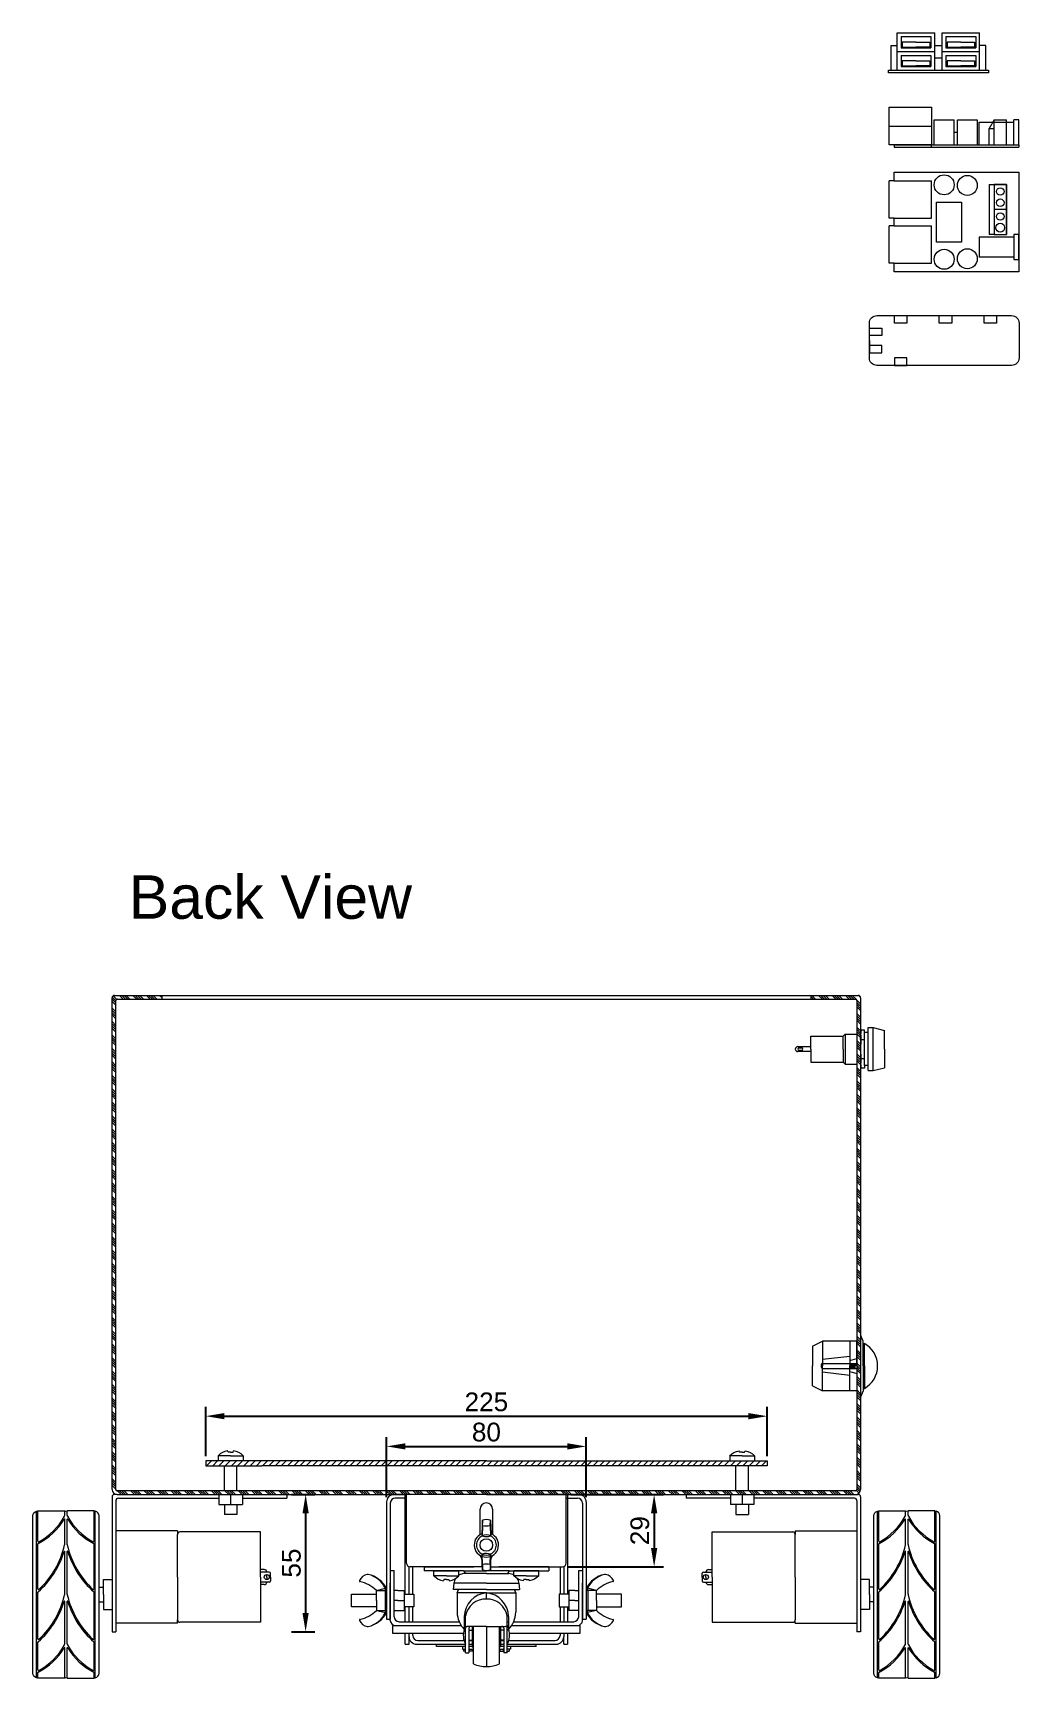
# Model space of a CAD drawing. Header units: millimetres. Extents: x 29 to 3003, y -283 to 1331.
# Drawn here: x 618 to 1013, y 576 to 1236 of the extents above; entities that cross this region are included whole.
import ezdxf

# ---------------------------------------------------------------- set-up
doc = ezdxf.new("R2010")
doc.units = ezdxf.units.MM
doc.layers.get('0').update_dxf_attribs({"lineweight": 9})
doc.layers.add('Dimensions', color=30, linetype='Continuous', lineweight=13)
doc.styles.get("Standard").update_dxf_attribs({"font": 'arial.ttf'})
doc.dimstyles.new('ISO-25', dxfattribs={"dimscale": 3, "dimtxt": 2.5, "dimasz": 2.5, "dimexe": 1.25, "dimexo": 0.625, "dimtad": 1, "dimtxsty": 'Standard', "dimcen": 2.5, "dimadec": 0, "dimazin": 0, "dimtfac": 1, "dimtmove": 0, "dimatfit": 3, "dimfxl": 1, "dimarcsym": 0})

# ---------------------------------------------------------------- blocks, each defined once
blk = doc.blocks.new('Screw Head (Side)')
for p, q in [((-5, -2), (-5, 0)), ((-5, 0), (5, 0)), ((5, -1.34), (5, 0)), ((0, -2), (-5, -2)), ((-1, -3.47), (-1.2, -4)), ((0, -3.47), (-1, -3.47)), ((0, -2), (5, -2)), ((0, -3.47), (1, -3.47)), ((1, -3.47), (1.2, -4)), ((5, -2), (5, -1.34))]:
    blk.add_line(p, q)
for centre, start, end in [((-0.37, 2.19), 222.14391, 262.39494), ((0.37, 2.19), 277.60506, 317.85609)]:
    blk.add_arc(centre, 6.25, start, end)
blk = doc.blocks.new('Roda (Frente)')
for p, q in [((-25, 0), (-25, -1.54)), ((-25, 0), (-5, 0)), ((25, 0), (25, -1.54)), ((-9.18, -1.54), (-25, -1.54)), ((-13.02, -6.54), (-13.29, -9.08)), ((0, -6.54), (-13.02, -6.54)), ((-9.18, -1.54), (0, -1.54)), ((-9.18, -1.54), (-8.41, -2.7)), ((0, -2.7), (-9.02, -2.7)), ((9.18, -1.54), (0, -1.54)), ((0, -2.7), (9.02, -2.7)), ((0, -6.54), (13.02, -6.54)), ((25, 0), (5, 0)), ((9.18, -1.54), (8.41, -2.7)), ((9.18, -1.54), (25, -1.54)), ((13.02, -6.54), (13.29, -9.08)), ((0, -9.08), (-13.29, -9.08)), ((-11.75, -10.44), (-11.24, -9.08)), ((0, -10.44), (-11.75, -10.44)), ((-11.75, -10.44), (-11.75, -18.22)), ((0, -9.08), (13.29, -9.08)), ((0, -12.89), (0, -10.44)), ((0, -10.44), (11.75, -10.44)), ((11.75, -10.44), (11.24, -9.08)), ((11.75, -10.44), (11.75, -18.22)), ((-8.35, -23.87), (-8.35, -19.66)), ((8.35, -23.87), (8.35, -19.66)), ((-8.87, -19.91), (-8.87, -23.87)), ((-8.87, -23.87), (-8.87, -25.07)), ((-8.87, -25.07), (-8.35, -25.53)), ((-8.35, -23.87), (-8.35, -24.62)), ((-8.35, -34.46), (-8.35, -24.62)), ((-6.23, -23.87), (-7.6, -23.87)), ((-6.98, -24.62), (-6.98, -34.46)), ((-6.98, -25.31), (-5.64, -25.31)), ((-5.64, -23.87), (-6.23, -23.87)), ((0, -23.87), (-5.64, -23.87)), ((-5.64, -23.87), (-5.64, -31.87)), ((-5.19, -38.88), (-5.19, -23.87)), ((0, -23.87), (0, -40)), ((0, -23.87), (5.64, -23.87)), ((5.19, -38.88), (5.19, -23.87)), ((5.64, -23.87), (6.23, -23.87)), ((5.64, -23.87), (5.64, -31.87)), ((6.98, -25.31), (5.64, -25.31)), ((6.23, -23.87), (7.6, -23.87)), ((6.98, -24.62), (6.98, -34.46)), ((8.35, -23.87), (8.35, -24.62)), ((8.35, -34.46), (8.35, -24.62)), ((8.87, -25.07), (8.35, -25.53)), ((8.87, -19.91), (8.87, -23.87)), ((8.87, -23.87), (8.87, -25.07)), ((-6.98, -29.37), (-5.64, -29.37)), ((-5.64, -31.87), (-5.19, -32.29)), ((5.64, -31.87), (5.19, -32.29)), ((6.98, -29.37), (5.64, -29.37)), ((-8.35, -34.46), (-6.98, -34.46)), ((8.35, -34.46), (6.98, -34.46))]:
    blk.add_line(p, q)
for centre, radius, start, end in [((-8.9, -6.83), 4.13, 149.51488, 175.98951), ((-8.9, -6.83), 4.13, 91.58398, 120.53285), ((8.9, -6.83), 4.13, 59.46715, 88.41602), ((8.9, -6.83), 4.13, 4.01049, 30.48512), ((0.88, -20.15), 9.76, 95.18594, 178.58113), ((-0.19, -21.19), 8.3, 88.67429, 169.35846), ((-0.88, -20.15), 9.76, 1.41887, 84.81406), ((0.19, -21.19), 8.3, 10.64154, 91.32571), ((-1.29, -17.85), 10.47, 182.03218, 223.5877), ((1.29, -17.85), 10.47, 316.4123, 357.96782), ((-2.09, -27.44), 7.18, 160.72148, 209.37436), ((-7.6, -24.62), 0.75, 90, 180), ((-6.23, -24.62), 0.75, 90, 180), ((6.23, -24.62), 0.75, 0, 90), ((7.6, -24.62), 0.75, 0, 90), ((2.09, -27.44), 7.18, 330.62564, 19.27852), ((-0.06, -27.7), 12.3, 245.34714, 270.29888), ((0.06, -27.7), 12.3, 269.70112, 294.65286)]:
    blk.add_arc(centre, radius, start, end)
blk.add_blockref('Screw Head (Side)', (-16, -1.54))
at = {"xscale": -1}
blk.add_blockref('Screw Head (Side)', (16, -1.54), dxfattribs=at)
blk = doc.blocks.new('*D32')
at = {"layer": 'Defpoints', "color": 0, "transparency": 16777216}
for p in [(832, 650), (830.5, 620.98), (867.23, 620.98)]:
    blk.add_point(p, dxfattribs=at)
at = {"layer": 'Dimensions', "color": 0, "lineweight": -2, "transparency": 16777216}
for p, q in [((833.88, 650), (870.98, 650)), ((867.23, 642.5), (867.23, 628.48)), ((832.38, 620.98), (870.98, 620.98))]:
    blk.add_line(p, q, dxfattribs=at)
at = {"layer": 'Dimensions', "color": 0, "transparency": 16777216}
for points in [[(865.98, 642.5), (868.48, 642.5), (867.23, 650)], [(865.98, 628.48), (868.48, 628.48), (867.23, 620.98)]]:
    blk.add_solid(points, dxfattribs=at)
at = {"layer": 'Dimensions', "color": 0, "transparency": 16777216, "insert": (861.53, 635.49), "char_height": 7.5, "attachment_point": 5, "rotation": 90}
blk.add_mtext('29', dxfattribs=at)
blk = doc.blocks.new('*D49')
at = {"layer": 'Defpoints', "color": 0, "transparency": 16777216}
for p in [(720, 650), (720, 595), (727.55, 595)]:
    blk.add_point(p, dxfattribs=at)
at = {"layer": 'Dimensions', "color": 0, "lineweight": -2, "transparency": 16777216}
for p, q in [((721.88, 650), (731.3, 650)), ((727.55, 642.5), (727.55, 602.5)), ((721.88, 595), (731.3, 595))]:
    blk.add_line(p, q, dxfattribs=at)
at = {"layer": 'Dimensions', "color": 0, "transparency": 16777216}
for points in [[(726.3, 642.5), (728.8, 642.5), (727.55, 650)], [(726.3, 602.5), (728.8, 602.5), (727.55, 595)]]:
    blk.add_solid(points, dxfattribs=at)
at = {"layer": 'Dimensions', "color": 0, "transparency": 16777216, "insert": (721.86, 622.5), "char_height": 7.5, "attachment_point": 5, "rotation": 90}
blk.add_mtext('55', dxfattribs=at)
blk = doc.blocks.new('*D54')
at = {"layer": 'Defpoints', "color": 0, "transparency": 16777216}
for p in [(840, 669.26), (760, 647), (840, 647)]:
    blk.add_point(p, dxfattribs=at)
at = {"layer": 'Dimensions', "color": 0, "lineweight": -2, "transparency": 16777216}
for p, q in [((760, 648.88), (760, 673.01)), ((840, 648.88), (840, 673.01)), ((767.5, 669.26), (832.5, 669.26))]:
    blk.add_line(p, q, dxfattribs=at)
at = {"layer": 'Dimensions', "color": 0, "transparency": 16777216}
for points in [[(767.5, 670.51), (767.5, 668.01), (760, 669.26)], [(832.5, 670.51), (832.5, 668.01), (840, 669.26)]]:
    blk.add_solid(points, dxfattribs=at)
at = {"layer": 'Dimensions', "color": 0, "transparency": 16777216, "insert": (800, 674.96), "char_height": 7.5, "attachment_point": 5}
blk.add_mtext('80', dxfattribs=at)
blk = doc.blocks.new('USB Source Top View')
for p, q in [((-793.66, 878.72), (-743.66, 878.72)), ((-793.66, 875.22), (-793.66, 878.72)), ((-743.66, 878.72), (-743.66, 838.72)), ((-795.66, 860.22), (-795.66, 875.22)), ((-793.66, 875.22), (-795.66, 875.22)), ((-793.66, 875.22), (-778.66, 875.22)), ((-778.66, 860.22), (-778.66, 875.22)), ((-755.66, 873.72), (-748.66, 873.72)), ((-755.66, 873.72), (-755.66, 853.72)), ((-748.66, 873.72), (-753.66, 873.72)), ((-753.66, 873.72), (-753.66, 853.72)), ((-748.66, 873.72), (-748.66, 853.72)), ((-748.66, 853.72), (-748.66, 873.72)), ((-776.66, 858.72), (-776.66, 866.72)), ((-776.66, 866.72), (-766.66, 866.72)), ((-766.66, 866.72), (-766.66, 850.72)), ((-793.66, 860.22), (-795.66, 860.22)), ((-795.66, 842.22), (-795.66, 857.22)), ((-793.66, 857.22), (-795.66, 857.22)), ((-793.66, 857.22), (-793.66, 860.22)), ((-793.66, 860.22), (-778.66, 860.22)), ((-793.66, 857.22), (-778.66, 857.22)), ((-778.66, 842.22), (-778.66, 857.22)), ((-776.66, 850.72), (-776.66, 858.72)), ((-748.66, 863.72), (-753.66, 863.72)), ((-766.66, 850.72), (-776.66, 850.72)), ((-745.66, 852.72), (-759.66, 852.72)), ((-759.66, 852.72), (-759.66, 844.72)), ((-753.66, 853.72), (-755.66, 853.72)), ((-753.66, 853.72), (-748.66, 853.72)), ((-745.66, 844.72), (-759.66, 844.72)), ((-793.66, 842.22), (-795.66, 842.22)), ((-793.66, 838.72), (-793.66, 842.22)), ((-793.66, 842.22), (-778.66, 842.22)), ((-743.66, 838.72), (-793.66, 838.72))]:
    blk.add_line(p, q)
blk.add_lwpolyline([(-743.66, 853.72), (-745.66, 853.72), (-745.66, 843.72), (-743.66, 843.72)], close=True)
for centre, radius in [((-773.63, 873.65), 4), ((-764.36, 873.41), 4), ((-751.16, 870.97), 1.5), ((-751.16, 866.47), 1.5), ((-751.16, 856.47), 1.75), ((-751.16, 860.97), 1.5), ((-773.63, 843.8), 4), ((-764.36, 844.03), 4)]:
    blk.add_circle(centre, radius)
blk = doc.blocks.new('*U71')
blk.add_lwpolyline([(-2.5, 1.5), (2.5, 1.5), (2.5, -1.5), (-2.5, -1.5)], close=True)
blk = doc.blocks.new('*U72')
at = {"color": 0, "linetype": 'ByBlock', "lineweight": -2, "transparency": 16777216}
for p in [(0, 0), (18, 0), (36, 0)]:
    blk.add_blockref('*U71', p, dxfattribs=at)
blk = doc.blocks.new('*D133')
at = {"layer": 'Defpoints', "color": 0, "transparency": 16777216}
for p in [(912.5, 681.37), (687.5, 663.5), (912.5, 663.5)]:
    blk.add_point(p, dxfattribs=at)
at = {"layer": 'Dimensions', "color": 0, "lineweight": -2, "transparency": 16777216}
for p, q in [((687.5, 665.38), (687.5, 685.12)), ((695, 681.37), (905, 681.37)), ((912.5, 665.38), (912.5, 685.12))]:
    blk.add_line(p, q, dxfattribs=at)
at = {"layer": 'Dimensions', "color": 0, "transparency": 16777216}
for points in [[(695, 682.62), (695, 680.12), (687.5, 681.37)], [(905, 682.62), (905, 680.12), (912.5, 681.37)]]:
    blk.add_solid(points, dxfattribs=at)
at = {"layer": 'Dimensions', "color": 0, "transparency": 16777216, "insert": (800, 687.07), "char_height": 7.5, "attachment_point": 5}
blk.add_mtext('225', dxfattribs=at)
blk = doc.blocks.new('*U134')
blk.add_line((0, 0.5), (0, -0.5))
blk = doc.blocks.new('*U135')
at = {"color": 0, "linetype": 'ByBlock', "lineweight": -2, "transparency": 16777216}
for p in [(0, 0), (0.18, 0), (0.36, 0), (0.54, 0), (0.72, 0), (0.9, 0), (1.08, 0), (1.26, 0), (1.44, 0), (1.62, 0), (1.8, 0)]:
    blk.add_blockref('*U134', p, dxfattribs=at)
blk = doc.blocks.new('*U136')
blk.add_line((0, 0.5), (0, -0.5))
blk = doc.blocks.new('*U137')
at = {"color": 0, "linetype": 'ByBlock', "lineweight": -2, "transparency": 16777216}
for p in [(0, 0), (0.18, 0), (0.36, 0), (0.54, 0), (0.72, 0), (0.9, 0), (1.08, 0), (1.26, 0), (1.44, 0), (1.62, 0), (1.8, 0)]:
    blk.add_blockref('*U136', p, dxfattribs=at)

msp = doc.modelspace()

# ---------------------------------------------------------------- hatches: boundary and pattern name
h = msp.add_hatch()
h.set_pattern_fill('ANSI34', color=256, scale=0.2, angle=90)
h.set_pattern_definition([(135, (1927.8105, 184.0145), (-2.694077, -2.694077), []), (135, (1927.8105, 184.9125), (-2.694077, -2.694077), []), (135, (1927.8105, 185.8105), (-2.694077, -2.694077), []), (135, (1927.8105, 186.7086), (-2.694077, -2.694077), [])])
h.paths.add_polyline_path([(948.5, 652, -0.4142136), (948, 651.5), (652, 651.5, -0.4142136), (651.5, 652), (651.5, 848, -0.4142136), (652, 848.5), (670, 848.5), (670, 850), (651, 850, 0.4142136), (650, 849), (650, 652, 0.4142136), (652, 650), (768, 650), (832, 650), (948, 650, 0.4142136), (950, 652), (950, 849, 0.4142136), (949, 850), (930, 850), (930, 848.5), (948, 848.5, -0.4142136), (948.5, 848)])
h = msp.add_hatch()
h.set_pattern_fill('JIS_WOOD', color=256, scale=2.5)
h.set_pattern_definition([(45, (1927.8105, 184.0145), (-1.25, 1.25), [])])
h.paths.add_polyline_path([(912.5, 663.5), (800, 663.5), (687.5, 663.5), (687.5, 661.5), (710, 661.5), (890, 661.5), (912.5, 661.5)])

# ---------------------------------------------------------------- linework, layer by layer
for p, q in [((964.677, 1220.796), (964.677, 1235.796)), ((964.677, 1235.796), (979.677, 1235.796)), ((966.177, 1234.296), (966.177, 1229.796)), ((966.177, 1234.296), (978.177, 1234.296)), ((978.177, 1234.296), (978.177, 1229.796)), ((979.677, 1220.796), (979.677, 1235.796)), ((982.677, 1220.796), (982.677, 1235.796)), ((982.677, 1235.796), (997.677, 1235.796)), ((984.177, 1234.296), (996.177, 1234.296)), ((984.177, 1234.296), (984.177, 1229.796)), ((996.177, 1234.296), (996.177, 1229.796)), ((997.677, 1220.796), (997.677, 1235.796)), ((962.177, 1220.796), (962.177, 1230.796)), ((962.177, 1230.796), (964.677, 1230.796)), ((964.677, 1228.296), (979.677, 1228.296)), ((966.177, 1229.796), (978.177, 1229.796)), ((966.177, 1226.796), (978.177, 1226.796)), ((966.177, 1226.796), (966.177, 1222.296)), ((972.177, 1232.046), (966.677, 1232.046)), ((966.677, 1232.046), (966.677, 1230.046)), ((966.677, 1230.046), (972.177, 1230.046)), ((972.177, 1232.046), (977.677, 1232.046)), ((977.677, 1230.046), (972.177, 1230.046)), ((977.677, 1232.046), (977.677, 1230.046)), ((978.177, 1226.796), (978.177, 1222.296)), ((979.677, 1230.796), (982.677, 1230.796)), ((982.677, 1228.296), (997.677, 1228.296)), ((984.177, 1229.796), (996.177, 1229.796)), ((984.177, 1226.796), (996.177, 1226.796)), ((984.177, 1226.796), (984.177, 1222.296)), ((990.177, 1232.046), (984.677, 1232.046)), ((984.677, 1232.046), (984.677, 1230.046)), ((984.677, 1230.046), (990.177, 1230.046)), ((990.177, 1232.046), (995.677, 1232.046)), ((995.677, 1230.046), (990.177, 1230.046)), ((995.677, 1232.046), (995.677, 1230.046)), ((996.177, 1226.796), (996.177, 1222.296)), ((1000.177, 1230.796), (997.677, 1230.796)), ((1000.177, 1220.796), (1000.177, 1230.796)), ((961.177, 1220.796), (1001.177, 1220.796)), ((961.177, 1219.796), (961.177, 1220.796)), ((966.177, 1222.296), (978.177, 1222.296)), ((972.177, 1224.546), (966.677, 1224.546)), ((966.677, 1224.546), (966.677, 1222.546)), ((966.677, 1222.546), (972.177, 1222.546)), ((972.177, 1224.546), (977.677, 1224.546)), ((977.677, 1222.546), (972.177, 1222.546)), ((977.677, 1224.546), (977.677, 1222.546)), ((979.677, 1225.796), (982.677, 1225.796)), ((984.177, 1222.296), (996.177, 1222.296)), ((990.177, 1224.546), (984.677, 1224.546)), ((984.677, 1224.546), (984.677, 1222.546)), ((984.677, 1222.546), (990.177, 1222.546)), ((990.177, 1224.546), (995.677, 1224.546)), ((995.677, 1222.546), (990.177, 1222.546)), ((995.677, 1224.546), (995.677, 1222.546)), ((1001.177, 1220.796), (1001.177, 1219.796)), ((1001.177, 1219.796), (961.177, 1219.796)), ((961.447, 1190.977), (961.447, 1205.977)), ((961.447, 1205.977), (978.447, 1205.977)), ((978.447, 1205.977), (978.447, 1190.977)), ((979.477, 1190.977), (979.477, 1200.977)), ((979.477, 1200.977), (987.477, 1200.977)), ((987.477, 1190.977), (987.477, 1200.977)), ((988.752, 1190.977), (988.752, 1200.977)), ((988.752, 1200.977), (996.752, 1200.977)), ((996.752, 1200.977), (996.752, 1190.977)), ((1003.447, 1200.977), (1001.447, 1197.513)), ((1003.447, 1200.977), (1008.447, 1200.977)), ((1003.447, 1190.977), (1003.447, 1200.977)), ((1008.447, 1190.977), (1008.447, 1200.977)), ((1011.447, 1190.977), (1011.447, 1200.977)), ((1013.447, 1200.977), (1011.447, 1200.977)), ((1013.447, 1190.977), (1013.447, 1200.977)), ((961.447, 1198.477), (978.447, 1198.477)), ((987.477, 1195.977), (988.752, 1195.977)), ((997.447, 1190.977), (997.447, 1199.977)), ((997.447, 1199.977), (1011.447, 1199.977)), ((1001.447, 1190.977), (1001.447, 1197.513)), ((1001.447, 1197.513), (1003.447, 1197.513)), ((978.447, 1190.977), (961.447, 1190.977)), ((963.447, 1190.977), (1013.447, 1190.977)), ((963.447, 1190.977), (963.447, 1189.977)), ((963.447, 1189.977), (1013.447, 1189.977)), ((978.447, 1189.977), (978.447, 1190.977)), ((1013.447, 1190.977), (1013.447, 1189.977)), ((953.497, 1112.516), (953.497, 1117.516)), ((953.497, 1112.516), (953.497, 1107.516)), ((650, 652), (650, 849)), ((651, 850), (949, 850)), ((651.5, 652), (651.5, 848)), ((652, 848.5), (948, 848.5)), ((670, 848.5), (670, 850)), ((930, 850), (930, 848.5)), ((948.5, 848), (948.5, 652)), ((950, 849), (950, 652)), ((930, 828.5), (930, 833.75)), ((930, 833.75), (943, 833.75)), ((943, 833.75), (943.75, 834.5)), ((943, 828.5), (943, 833.75)), ((943.75, 834.5), (948.5, 834.5)), ((943.75, 834.5), (943.75, 822.5)), ((950, 832.3), (950, 834.5)), ((950, 832.3), (950, 828.5)), ((950, 832.3), (951.5, 832.3)), ((951.5, 836.1), (950.356, 836.1)), ((951.5, 835.1), (951.5, 836.1)), ((953, 835.1), (951.5, 835.1)), ((951.5, 821.9), (951.5, 835.1)), ((953, 819.9), (953, 837.1)), ((953, 837.1), (955, 837.1)), ((955, 837.1), (959.6, 836)), ((955, 819.9), (955, 837.1)), ((959.6, 828.5), (959.6, 836)), ((923.8, 828.5), (923.8, 828.5)), ((923.8, 828.5), (923.8, 828.5)), ((924.8, 829.5), (930, 829.5)), ((924.8, 828.5), (924.8, 828.5)), ((924.8, 828.5), (924.8, 828.5)), ((930, 827.5), (924.8, 827.5)), ((925.3, 829), (926.3, 829)), ((926.3, 828), (925.3, 828)), ((926.8, 828.5), (926.8, 828.5)), ((930, 828.5), (930, 823.25)), ((943, 828.5), (943, 823.25)), ((950, 828.5), (950, 824.7)), ((950, 824.7), (951.5, 824.7)), ((950, 824.7), (950, 822.5)), ((959.6, 828.5), (959.6, 821)), ((930, 823.25), (943, 823.25)), ((943, 823.25), (943.75, 822.5)), ((943.75, 822.5), (948.5, 822.5)), ((951.5, 820.9), (950.356, 820.9)), ((953, 821.9), (951.5, 821.9)), ((951.5, 821.9), (951.5, 820.9)), ((953, 819.9), (955, 819.9)), ((955, 819.9), (959.6, 821)), ((951, 711.5), (950, 714)), ((930.7, 709.5), (934.7, 711.5)), ((930.7, 709.5), (930.7, 701.5)), ((948.5, 711.5), (934.7, 711.5)), ((934.7, 711.5), (934.7, 701.5)), ((945.7, 711.5), (945.7, 701.5)), ((948.5, 701.5), (948.5, 711.5)), ((951, 701.5), (951, 711.5)), ((951, 710.5), (951.5, 710.5)), ((951.5, 701.5), (951.5, 710.5)), ((930.7, 693.5), (930.7, 701.5)), ((945.7, 705.306), (934.7, 704.03)), ((934.7, 702.5), (948.5, 702.5)), ((934.7, 691.5), (934.7, 701.5)), ((934.7, 700.5), (948.5, 700.5)), ((945.7, 697.694), (934.7, 698.97)), ((945.7, 703.718), (948.5, 704.512)), ((945.7, 691.5), (945.7, 701.5)), ((945.7, 699.282), (948.5, 698.488)), ((951, 701.5), (951, 691.5)), ((951.5, 701.5), (951.5, 692.5)), ((930.7, 693.5), (934.7, 691.5)), ((951, 692.5), (951.5, 692.5)), ((948.5, 691.5), (934.7, 691.5)), ((951, 691.5), (950, 689)), ((800, 663.5), (687.5, 663.5)), ((687.5, 663.5), (687.5, 661.5)), ((687.5, 661.5), (710, 661.5)), ((695, 651.5), (695, 661.5)), ((700, 651.5), (700, 661.5)), ((890, 661.5), (710, 661.5)), ((800, 663.5), (912.5, 663.5)), ((912.5, 661.5), (890, 661.5)), ((900, 651.5), (900, 661.5)), ((905, 651.5), (905, 661.5)), ((912.5, 663.5), (912.5, 661.5)), ((650, 649), (650, 595)), ((652, 650), (651, 650)), ((651.5, 647.5), (651.5, 595)), ((948, 651.5), (652, 651.5)), ((652, 650), (768, 650)), ((652.5, 648.5), (692.8, 648.5)), ((692.8, 650), (692.8, 646)), ((697.5, 650), (697.5, 648.55)), ((697.5, 648.55), (697.5, 646)), ((702.2, 650), (702.2, 646)), ((702.2, 648.5), (715.3, 648.5)), ((715.3, 648.5), (719.95, 648.5)), ((720, 650), (720, 648.55)), ((720, 650), (720, 648.55)), ((760, 647), (760, 600)), ((761.5, 646.5), (761.5, 600)), ((832, 650), (763, 650)), ((768, 648.5), (763.5, 648.5)), ((767.5, 610), (767.5, 650)), ((768, 622.477), (768, 650)), ((800, 650), (832.5, 650)), ((832, 622.477), (832, 650)), ((832, 650), (948, 650)), ((832, 648.5), (836.5, 648.5)), ((832.5, 650), (832.5, 610)), ((838.5, 646.5), (838.5, 600)), ((840, 647), (840, 600)), ((880.07, 650), (880.07, 648.55)), ((880.07, 650), (880.07, 648.55)), ((884.7, 648.5), (880.12, 648.5)), ((897.8, 648.5), (884.7, 648.5)), ((897.8, 650), (897.8, 646)), ((902.5, 650), (902.5, 648.55)), ((902.5, 648.55), (902.5, 646)), ((907.2, 650), (907.2, 646)), ((947.5, 648.5), (907.2, 648.5)), ((948, 650), (949, 650)), ((948.5, 647.5), (948.5, 595)), ((950, 649), (950, 595)), ((619.75, 576.459), (619.75, 643.332)), ((620.25, 631.294), (620.25, 643.396)), ((631, 641.716), (631, 643.396)), ((631, 630.006), (631, 640.067)), ((632, 641.716), (632, 643.396)), ((632, 630.006), (632, 640.067)), ((642.75, 631.294), (642.75, 643.396)), ((643.25, 576.459), (643.25, 643.332)), ((692.8, 646), (702.2, 646)), ((695, 646), (695, 645.5)), ((695, 645.5), (695, 642)), ((700, 642), (695, 642)), ((700, 646), (700, 645.5)), ((700, 645.5), (700, 642)), ((797.5, 633.989), (797.5, 644.092)), ((798.391, 639.723), (798.106, 634.232)), ((798.5, 637.562), (798.391, 639.723)), ((801.5, 637.562), (801.609, 639.723)), ((801.609, 639.723), (801.894, 634.232)), ((802.5, 644.092), (802.5, 633.989)), ((907.2, 646), (897.8, 646)), ((900, 646), (900, 645.5)), ((900, 645.5), (900, 642)), ((900, 642), (905, 642)), ((905, 646), (905, 645.5)), ((905, 645.5), (905, 642)), ((956.75, 576.459), (956.75, 643.332)), ((957.25, 631.294), (957.25, 643.396)), ((968, 641.716), (968, 643.396)), ((968, 630.006), (968, 640.067)), ((969, 641.716), (969, 643.396)), ((969, 630.006), (969, 640.067)), ((979.75, 631.294), (979.75, 643.396)), ((980.25, 576.459), (980.25, 643.332)), ((676.2, 635.396), (651.5, 635.396)), ((676.2, 635.396), (676.2, 633.996)), ((676.2, 616.896), (676.2, 633.996)), ((709.5, 634.996), (677.2, 634.996)), ((709.5, 616.896), (709.5, 634.996)), ((797.5, 633.989), (797.5, 633.926)), ((798.106, 634.232), (798.366, 633.387)), ((798.5, 637.562), (798.366, 633.387)), ((801.5, 637.562), (801.634, 633.387)), ((801.894, 634.232), (801.634, 633.387)), ((802.5, 633.926), (802.5, 633.989)), ((890.5, 616.896), (890.5, 634.996)), ((890.5, 634.996), (922.8, 634.996)), ((923.8, 635.396), (948.5, 635.396)), ((923.8, 635.396), (923.8, 633.996)), ((923.8, 616.896), (923.8, 633.996)), ((620.25, 612.116), (620.25, 630.166)), ((631, 610.006), (631, 627.153)), ((632, 610.006), (632, 627.153)), ((642.75, 612.116), (642.75, 630.166)), ((957.25, 612.116), (957.25, 630.166)), ((968, 610.006), (968, 627.153)), ((969, 610.006), (969, 627.153)), ((979.75, 612.116), (979.75, 630.166)), ((711, 619.896), (709.5, 619.896)), ((769, 610), (769, 621.063)), ((798.328, 620.977), (769.5, 620.977)), ((770.5, 610), (770.5, 621.063)), ((798.106, 625.24), (798.366, 626.085)), ((798.391, 619.75), (798.106, 625.24)), ((798.5, 621.91), (798.366, 626.085)), ((798.5, 621.91), (798.391, 619.75)), ((801.5, 621.91), (801.634, 626.085)), ((801.5, 621.91), (801.609, 619.75)), ((801.609, 619.75), (801.894, 625.24)), ((801.894, 625.24), (801.634, 626.085)), ((801.672, 620.977), (830.5, 620.977)), ((829.5, 621.063), (829.5, 610)), ((831, 621.063), (831, 610)), ((889, 619.896), (890.5, 619.896)), ((646.5, 609.896), (646.5, 615.896)), ((646.5, 615.896), (650, 615.896)), ((676.2, 616.896), (676.2, 599.796)), ((713, 618.896), (709.5, 618.896)), ((709.5, 616.896), (709.5, 598.796)), ((713, 614.896), (709.5, 614.896)), ((711, 613.896), (709.5, 613.896)), ((712, 616.896), (712, 617.896)), ((712, 616.896), (712, 615.896)), ((713.5, 616.896), (713.5, 618.396)), ((713.5, 616.896), (713.5, 615.396)), ((761.5, 619.5), (763, 619.5)), ((761.5, 599.5), (761.5, 614.5)), ((763, 601), (763, 619.5)), ((837, 601), (837, 619.5)), ((837, 619.5), (838.5, 619.5)), ((838.5, 599.5), (838.5, 614.5)), ((886.5, 616.896), (886.5, 618.396)), ((886.5, 616.896), (886.5, 615.396)), ((887, 618.896), (890.5, 618.896)), ((887, 614.896), (890.5, 614.896)), ((888, 616.896), (888, 617.896)), ((888, 616.896), (888, 615.896)), ((889, 613.896), (890.5, 613.896)), ((890.5, 616.896), (890.5, 598.796)), ((923.8, 616.896), (923.8, 599.796)), ((953.5, 615.896), (950, 615.896)), ((950, 615.896), (950, 603.896)), ((953.5, 609.896), (953.5, 615.896)), ((620.25, 592.116), (620.25, 610.772)), ((631, 590.148), (631, 607.153)), ((632, 590.148), (632, 607.153)), ((642.75, 592.116), (642.75, 610.772)), ((644.75, 612.896), (646.5, 612.896)), ((644.75, 606.896), (646.5, 606.896)), ((646.5, 609.896), (646.5, 603.896)), ((745.9, 605), (745.9, 610)), ((745.9, 610), (755.9, 610)), ((755.9, 611.5), (759.504, 612.379)), ((755.9, 610), (755.9, 611.5)), ((755.9, 611.5), (760, 611.5)), ((755.9, 607.5), (755.9, 610)), ((755.9, 607.5), (755.9, 605)), ((759.377, 611.5), (759.377, 610)), ((759.377, 610), (759.377, 605)), ((764.5, 611.5), (763, 611.5)), ((764.5, 607.5), (763, 607.5)), ((764.5, 611.5), (767, 611.5)), ((764.5, 607.5), (767, 607.5)), ((767, 611.5), (767, 603.5)), ((767, 610), (770.9, 610)), ((770.9, 610), (770.9, 605)), ((833, 610), (829.1, 610)), ((829.1, 610), (829.1, 605)), ((833, 611.5), (833, 603.5)), ((835.5, 611.5), (833, 611.5)), ((835.5, 607.5), (833, 607.5)), ((835.5, 611.5), (837, 611.5)), ((835.5, 607.5), (837, 607.5)), ((840, 612.349), (840, 602.651)), ((844.1, 611.5), (840, 611.5)), ((844.1, 611.5), (840.496, 612.379)), ((840.623, 611.5), (840.623, 610)), ((840.623, 610), (840.623, 605)), ((844.1, 610), (844.1, 611.5)), ((844.1, 607.5), (844.1, 610)), ((854.1, 610), (844.1, 610)), ((844.1, 607.5), (844.1, 605)), ((854.1, 605), (854.1, 610)), ((955.25, 612.896), (953.5, 612.896)), ((953.5, 609.896), (953.5, 603.896)), ((955.25, 606.896), (953.5, 606.896)), ((957.25, 592.116), (957.25, 610.772)), ((968, 590.148), (968, 607.153)), ((969, 590.148), (969, 607.153)), ((979.75, 592.116), (979.75, 610.772)), ((646.5, 603.896), (650, 603.896)), ((755.9, 605), (745.9, 605)), ((755.9, 605), (755.9, 603.5)), ((755.9, 603.5), (759.504, 602.621)), ((755.9, 603.5), (760, 603.5)), ((759.377, 605), (759.377, 603.5)), ((763, 603.5), (764.5, 603.5)), ((764.5, 603.5), (767, 603.5)), ((770.9, 605), (767, 605)), ((767.5, 599), (767.5, 605)), ((769, 599), (769, 605)), ((770.5, 599), (770.5, 605)), ((829.1, 605), (833, 605)), ((829.5, 605), (829.5, 599)), ((831, 605), (831, 599)), ((832.5, 605), (832.5, 599)), ((835.5, 603.5), (833, 603.5)), ((837, 603.5), (835.5, 603.5)), ((844.1, 603.5), (840, 603.5)), ((844.1, 603.5), (840.496, 602.621)), ((840.623, 605), (840.623, 603.5)), ((844.1, 605), (844.1, 603.5)), ((844.1, 605), (854.1, 605)), ((953.5, 603.896), (950, 603.896)), ((650, 595), (651.5, 595)), ((676.2, 598.396), (651.5, 598.396)), ((676.2, 598.396), (676.2, 599.796)), ((709.5, 598.796), (677.2, 598.796)), ((760, 600), (761.5, 600)), ((763.5, 597.5), (789.88, 597.5)), ((765, 599), (789.088, 599)), ((767.5, 590), (767.5, 594.325)), ((769, 593), (769, 594.325)), ((770.5, 593.5), (770.5, 594.325)), ((808.351, 599), (808.872, 599)), ((808.351, 597.5), (808.872, 597.5)), ((810.12, 597.5), (836.5, 597.5)), ((810.912, 599), (835, 599)), ((829.5, 594.325), (829.5, 593.5)), ((831, 594.325), (831, 593)), ((832.5, 594.325), (832.5, 590)), ((838.5, 600), (840, 600)), ((890.5, 598.796), (922.8, 598.796)), ((923.8, 598.396), (923.8, 599.796)), ((923.8, 598.396), (948.5, 598.396)), ((950, 595), (948.5, 595)), ((620.25, 579.726), (620.25, 590.772)), ((631, 576.396), (631, 588.499)), ((632, 576.396), (632, 588.499)), ((642.75, 579.726), (642.75, 590.772)), ((767.5, 590), (767.5, 590)), ((767.5, 590), (767.5, 590)), ((767.5, 590), (767.5, 590)), ((767.5, 590), (769, 590)), ((769, 590), (769, 593)), ((772, 590), (791.649, 590)), ((772.5, 591.5), (791.02, 591.5)), ((780, 589.043), (780, 590)), ((791.649, 589.043), (780, 589.043)), ((790.4, 589.043), (790.4, 588.043)), ((790.4, 588.043), (790.883, 588.043)), ((790.883, 588.043), (790.883, 587.246)), ((790.883, 588.043), (791.649, 588.043)), ((791.649, 587.246), (790.883, 587.246)), ((793.024, 591.5), (794.356, 591.5)), ((793.024, 590), (794.356, 590)), ((794.425, 589.043), (793.024, 589.043)), ((793.024, 588.043), (793.283, 588.043)), ((793.283, 588.043), (793.283, 587.246)), ((793.283, 588.043), (794.483, 588.043)), ((794.483, 587.246), (793.283, 587.246)), ((794.483, 587.246), (794.483, 588.043)), ((794.483, 588.043), (794.807, 588.043)), ((805.517, 588.043), (805.193, 588.043)), ((805.517, 587.246), (805.517, 588.043)), ((805.517, 588.043), (806.717, 588.043)), ((805.517, 587.246), (806.717, 587.246)), ((806.976, 589.043), (805.575, 589.043)), ((805.644, 591.5), (806.976, 591.5)), ((805.644, 590), (806.976, 590)), ((806.976, 588.043), (806.717, 588.043)), ((806.717, 588.043), (806.717, 587.246)), ((808.351, 590), (828, 590)), ((820, 589.043), (808.351, 589.043)), ((809.117, 588.043), (808.351, 588.043)), ((808.351, 587.246), (809.117, 587.246)), ((808.98, 591.5), (827.5, 591.5)), ((809.6, 588.043), (809.117, 588.043)), ((809.117, 588.043), (809.117, 587.246)), ((809.6, 589.043), (809.6, 588.043)), ((820, 589.043), (820, 590)), ((831, 590), (831, 593)), ((831, 590), (832.5, 590)), ((957.25, 579.726), (957.25, 590.772)), ((968, 576.396), (968, 588.499)), ((969, 576.396), (969, 588.499)), ((979.75, 579.726), (979.75, 590.772)), ((620.25, 576.396), (620.25, 578.599)), ((642.75, 576.396), (642.75, 578.599)), ((957.25, 576.396), (957.25, 578.599)), ((979.75, 576.396), (979.75, 578.599))]:
    msp.add_line(p, q)
msp.add_lwpolyline([(956.497, 1122.516), (1010.497, 1122.516, -0.4142136), (1013.497, 1119.516), (1013.497, 1105.516, -0.4142136), (1010.497, 1102.516), (956.497, 1102.516, -0.4142136), (953.497, 1105.516), (953.497, 1119.516, -0.4142136)], format="xyb", close=True)
for points in [[(953.497, 1117.516), (958.497, 1117.516), (958.497, 1114.516), (953.497, 1114.516)], [(953.497, 1107.516), (958.497, 1107.516), (958.497, 1110.516), (953.497, 1110.516)], [(963.497, 1102.516), (968.497, 1102.516), (968.497, 1105.516), (963.497, 1105.516)]]:
    msp.add_lwpolyline(points, close=True)
for points in [[(619.75, 576.459, -0.3419987), (618.25, 578.396), (618.25, 641.396, -0.3419987), (619.75, 643.332, -0.3419987)], [(643.25, 576.459, 0.3419987), (644.75, 578.396), (644.75, 641.396, 0.3419987), (643.25, 643.332, 0.3419987)], [(956.75, 576.459, -0.3419987), (955.25, 578.396), (955.25, 641.396, -0.3419987), (956.75, 643.332, -0.3419987)], [(980.25, 576.459, 0.3419987), (981.75, 578.396), (981.75, 641.396, 0.3419987), (980.25, 643.332, 0.3419987)]]:
    msp.add_lwpolyline(points, format="xyb")
for points in [[(620.25, 643.396), (631, 643.396)], [(642.75, 643.396), (632, 643.396)], [(957.25, 643.396), (968, 643.396)], [(979.75, 643.396), (969, 643.396)], [(790.769, 594.325), (762.535, 594.325), (762.535, 597.5), (789.88, 597.5)], [(808.351, 597.5), (808.872, 597.5)], [(810.12, 597.5), (837.465, 597.5), (837.465, 594.325), (809.231, 594.325)], [(631, 576.396), (620.25, 576.396)], [(632, 576.396), (642.75, 576.396)], [(968, 576.396), (957.25, 576.396)], [(969, 576.396), (979.75, 576.396)]]:
    msp.add_lwpolyline(points)
for centre, radius in [((800, 629.736), 2.5), ((712, 616.896), 1), ((888, 616.896), 1)]:
    msp.add_circle(centre, radius)
for centre, radius, start, end in [((651, 849), 1, 90, 180), ((652, 848), 0.5, 90, 180), ((948, 848), 0.5, 0, 90), ((949, 849), 1, 0, 90), ((956.047, 834.557), 6.047, 166.717695, 180.536868), ((962.252, 834.514), 12.252, 180.064555, 190.410024), ((962.252, 830.086), 12.252, 169.589976, 179.935445), ((950.356, 835.9), 0.2, 90, 166.717695), ((924.8, 828.5), 1, 90, 180), ((924.8, 828.5), 1, 180, 270), ((925.3, 828.5), 0.5, 90, 180), ((925.3, 828.5), 0.5, 180, 270), ((926.3, 828.5), 0.5, 0, 90), ((926.3, 828.5), 0.5, 270, 0), ((962.252, 826.914), 12.252, 180.064555, 190.410024), ((962.252, 822.486), 12.252, 169.589976, 179.935445), ((956.086, 822.448), 6.087, 179.513175, 193.240966), ((950.356, 821.1), 0.2, 193.240966, 270), ((946.534, 701.5), 10.279, 298.889377, 61.110623), ((935.815, 701.5), 1.638, 132.906005, 180), ((935.815, 701.5), 1.638, 180, 227.093995), ((652, 652), 2, 180, 270), ((651, 649), 1, 90, 180), ((652, 652), 0.5, 180, 270), ((652.5, 647.5), 1, 90, 180), ((719.95, 648.55), 0.05, 270, 0), ((763, 647), 3, 90, 180), ((763.5, 646.5), 2, 90, 180), ((800, 644.092), 2.5, 0, 180), ((836.5, 646.5), 2, 0, 90), ((837, 647), 3, 0, 90), ((880.12, 648.55), 0.05, 180, 270), ((947.5, 647.5), 1, 0, 90), ((948, 652), 0.5, 270, 0), ((948, 652), 2, 270, 0), ((949, 649), 1, 0, 90), ((619.88, 644.305), 0.982, 262.364421, 292.113091), ((608.752, 653.312), 25.707, 296.911349, 329.119381), ((608.752, 653.312), 25.207, 298.082811, 331.376449), ((630.9, 640.067), 0.1, 0, 149.119381), ((630, 641.716), 1, 331.376449, 0), ((631.5, 644.47), 1.185, 245.045296, 294.954704), ((633, 641.716), 1, 180, 208.623551), ((632.1, 640.067), 0.1, 30.880619, 180), ((654.248, 653.312), 25.207, 208.623551, 241.917189), ((654.248, 653.312), 25.707, 210.880619, 243.088651), ((643.12, 644.305), 0.982, 247.886909, 277.635579), ((800, 632.912), 6.998, 76.712042, 103.287958), ((956.88, 644.305), 0.982, 262.364421, 292.113091), ((945.752, 653.312), 25.707, 296.911349, 329.119381), ((945.752, 653.312), 25.207, 298.082811, 331.376449), ((967.9, 640.067), 0.1, 0, 149.119381), ((967, 641.716), 1, 331.376449, 0), ((968.5, 644.47), 1.185, 245.045296, 294.954704), ((970, 641.716), 1, 180, 208.623551), ((969.1, 640.067), 0.1, 30.880619, 180), ((991.248, 653.312), 25.207, 208.623551, 241.917189), ((991.248, 653.312), 25.707, 210.880619, 243.088651), ((980.12, 644.305), 0.982, 247.886909, 277.635579), ((677.2, 633.996), 1, 90, 180), ((800, 629.736), 4.879, 112.846613, 67.153387), ((800, 629.736), 4, 114.118143, 245.881857), ((799.978, 639.003), 5.855, 254.009876, 286.432441), ((800, 624.87), 8.891, 79.475593, 100.518713), ((800, 629.736), 7.953, 100.871011, 100.874635), ((800, 644.424), 7.039, 257.69614, 282.30386), ((800, 629.736), 7.953, 79.125365, 79.128989), ((800, 629.736), 4, 294.118143, 65.881857), ((922.8, 633.996), 1, 0, 90), ((620.5, 631.294), 0.25, 180, 298.082811), ((620.5, 630.166), 0.25, 116.911349, 180), ((597.16, 637.405), 35.163, 311.229374, 343.099027), ((597.16, 637.405), 34.663, 312.705269, 347.304114), ((630.9, 627.153), 0.1, 0, 163.099027), ((630, 630.006), 1, 347.304114, 0), ((633, 630.006), 1, 180, 192.695886), ((632.1, 627.153), 0.1, 16.900973, 180), ((665.84, 637.405), 34.663, 192.695886, 227.294731), ((665.84, 637.405), 35.163, 196.900973, 228.770626), ((642.5, 631.294), 0.25, 241.917189, 0), ((642.5, 630.166), 0.25, 0, 63.088651), ((957.5, 631.294), 0.25, 180, 298.082811), ((957.5, 630.166), 0.25, 116.911349, 180), ((934.16, 637.405), 35.163, 311.229374, 343.099027), ((934.16, 637.405), 34.663, 312.705269, 347.304114), ((967.9, 627.153), 0.1, 0, 163.099027), ((967, 630.006), 1, 347.304114, 0), ((970, 630.006), 1, 180, 192.695886), ((969.1, 627.153), 0.1, 16.900973, 180), ((1002.84, 637.405), 34.663, 192.695886, 227.294731), ((1002.84, 637.405), 35.163, 196.900973, 228.770626), ((979.5, 631.294), 0.25, 241.917189, 0), ((979.5, 630.166), 0.25, 0, 63.088651), ((711, 618.896), 1, 0, 90), ((769.5, 622.477), 1.5, 180, 270), ((800, 625.989), 2.5, 190.801695, 222.420209), ((799.978, 620.469), 5.855, 73.567559, 105.990124), ((800, 634.602), 8.891, 259.481287, 280.524407), ((800, 615.048), 7.039, 77.69614, 102.30386), ((800, 629.736), 7.953, 259.125365, 259.128989), ((800, 629.736), 7.953, 280.871011, 280.874635), ((800, 625.989), 2.5, 317.579791, 349.198305), ((830.5, 622.477), 1.5, 270, 0), ((889, 618.896), 1, 90, 180), ((711, 614.896), 1, 270, 0), ((713, 618.396), 0.5, 0, 90), ((713, 615.396), 0.5, 270, 0), ((749.344, 615.35), 0.25, 155.444588, 255.994368), ((753.172, 613.6), 4.459, 102.424609, 155.444588), ((745.663, 600.592), 14.959, 46.815622, 75.994368), ((752.428, 616.979), 1, 76.606483, 102.424609), ((752.435, 616.98), 1, 77.524399, 102.305346), ((750.277, 607.226), 10.99, 27.781604, 77.524399), ((750.307, 608.073), 10.155, 25.089763, 76.606483), ((800, 626.561), 6.998, 256.712042, 283.287958), ((849.723, 607.226), 10.99, 102.475601, 152.218396), ((849.693, 608.073), 10.155, 103.393517, 154.910237), ((854.337, 600.592), 14.959, 104.005632, 133.184378), ((847.572, 616.979), 1, 77.575391, 103.393517), ((847.565, 616.98), 1, 77.694654, 102.475601), ((846.828, 613.6), 4.459, 24.555412, 77.575391), ((850.656, 615.35), 0.25, 284.005632, 24.555412), ((887, 618.396), 0.5, 90, 180), ((887, 615.396), 0.5, 180, 270), ((889, 614.896), 1, 180, 270), ((620.5, 612.116), 0.25, 180, 312.705269), ((620.5, 610.772), 0.25, 131.229374, 180), ((597.16, 617.405), 35.163, 311.229374, 343.099027), ((597.16, 617.405), 34.663, 312.705269, 347.304114), ((630.9, 607.153), 0.1, 0, 163.099027), ((630, 610.006), 1, 347.304114, 0), ((633, 610.006), 1, 180, 192.695886), ((632.1, 607.153), 0.1, 16.900973, 180), ((665.84, 617.405), 34.663, 192.695886, 227.294731), ((665.84, 617.405), 35.163, 196.900973, 228.770626), ((642.5, 612.116), 0.25, 227.294731, 360), ((642.5, 610.772), 0.25, 0, 48.770626), ((761.424, 611.653), 2.053, 159.298727, 184.282061), ((759.668, 610.998), 1.39, 76.199579, 96.793735), ((840.332, 610.998), 1.39, 83.206265, 103.800421), ((838.576, 611.653), 2.053, 355.717939, 20.701273), ((957.5, 612.116), 0.25, 180, 312.705269), ((957.5, 610.772), 0.25, 131.229374, 180), ((934.16, 617.405), 35.163, 311.229374, 343.099027), ((934.16, 617.405), 34.663, 312.705269, 347.304114), ((967.9, 607.153), 0.1, 0, 163.099027), ((967, 610.006), 1, 347.304114, 0), ((970, 610.006), 1, 180, 192.695886), ((969.1, 607.153), 0.1, 16.900973, 180), ((1002.84, 617.405), 34.663, 192.695886, 227.294731), ((1002.84, 617.405), 35.163, 196.900973, 228.770626), ((979.5, 612.116), 0.25, 227.294731, 360), ((979.5, 610.772), 0.25, 0, 48.770626), ((745.663, 614.408), 14.959, 284.005632, 313.184378), ((750.277, 607.774), 10.99, 282.475601, 332.218396), ((750.307, 606.927), 10.155, 283.393517, 334.910237), ((761.424, 603.347), 2.053, 175.717939, 200.701273), ((759.668, 604.002), 1.39, 263.206265, 283.800421), ((765, 601), 2, 180, 270), ((835, 601), 2, 270, 0), ((840.332, 604.002), 1.39, 256.199579, 276.793735), ((849.723, 607.774), 10.99, 207.781604, 257.524399), ((838.576, 603.347), 2.053, 339.298727, 4.282061), ((849.693, 606.927), 10.155, 205.089763, 256.606483), ((854.337, 614.408), 14.959, 226.815622, 255.994368), ((677.2, 599.796), 1, 180, 270), ((749.344, 599.65), 0.25, 104.005632, 204.555412), ((753.172, 601.4), 4.459, 204.555412, 257.575391), ((752.428, 598.021), 1, 257.575391, 283.393517), ((752.435, 598.02), 1, 257.694654, 282.475601), ((763.5, 599.5), 2, 180, 270), ((772.5, 593.5), 2, 180, 270), ((827.5, 593.5), 2, 270, 0), ((836.5, 599.5), 2, 270, 0), ((847.572, 598.021), 1, 256.606483, 282.424609), ((847.565, 598.02), 1, 257.524399, 282.305346), ((846.828, 601.4), 4.459, 282.424609, 335.444588), ((850.656, 599.65), 0.25, 335.444588, 75.994368), ((922.8, 599.796), 1, 270, 0), ((620.5, 592.116), 0.25, 180, 312.705269), ((620.5, 590.772), 0.25, 131.229374, 180), ((608.752, 601.745), 25.707, 296.911349, 329.119381), ((608.752, 601.745), 25.207, 298.082811, 331.376449), ((630.9, 588.499), 0.1, 0, 149.119381), ((630, 590.148), 1, 331.376449, 0), ((633, 590.148), 1, 180, 208.623551), ((632.1, 588.499), 0.1, 30.880619, 180), ((654.248, 601.745), 25.207, 208.623551, 241.917189), ((654.248, 601.745), 25.707, 210.880619, 243.088651), ((642.5, 592.116), 0.25, 227.294731, 0), ((642.5, 590.772), 0.25, 0, 48.770626), ((772, 593), 3, 180, 270), ((828, 593), 3, 270, 0), ((957.5, 592.116), 0.25, 180, 312.705269), ((957.5, 590.772), 0.25, 131.229374, 180), ((945.752, 601.745), 25.707, 296.911349, 329.119381), ((945.752, 601.745), 25.207, 298.082811, 331.376449), ((967.9, 588.499), 0.1, 0, 149.119381), ((967, 590.148), 1, 331.376449, 0), ((970, 590.148), 1, 180, 208.623551), ((969.1, 588.499), 0.1, 30.880619, 180), ((991.248, 601.745), 25.207, 208.623551, 241.917189), ((991.248, 601.745), 25.707, 210.880619, 243.088651), ((979.5, 592.116), 0.25, 227.294731, 0), ((979.5, 590.772), 0.25, 0, 48.770626), ((619.88, 575.486), 0.982, 67.886909, 97.635579), ((620.5, 579.726), 0.25, 180, 298.082811), ((620.5, 578.599), 0.25, 116.911349, 180), ((631.5, 575.321), 1.185, 65.045296, 114.954704), ((642.5, 579.726), 0.25, 241.917189, 0), ((642.5, 578.599), 0.25, 360, 63.088651), ((643.12, 575.486), 0.982, 82.364421, 112.113091), ((956.88, 575.486), 0.982, 67.886909, 97.635579), ((957.5, 579.726), 0.25, 180, 298.082811), ((957.5, 578.599), 0.25, 116.911349, 180), ((968.5, 575.321), 1.185, 65.045296, 114.954704), ((979.5, 579.726), 0.25, 241.917189, 0), ((979.5, 578.599), 0.25, 360, 63.088651), ((980.12, 575.486), 0.982, 82.364421, 112.113091)]:
    msp.add_arc(centre, radius, start, end)

# ---------------------------------------------------------------- block references
for name, p in [('USB Source Top View', (1757.108, 301.256)), ('*U72', (965.997, 1121.016)), ('*U135', (946.06, 702)), ('Roda (Frente)', (800, 620.977))]:
    msp.add_blockref(name, p)
at = {"xscale": -1, "rotation": 180}
for name, p in [('*U137', (946.06, 701)), ('Screw Head (Side)', (902.5, 663.5))]:
    msp.add_blockref(name, p, dxfattribs=at)
at = {"rotation": 180}
msp.add_blockref('Screw Head (Side)', (697.5, 663.5), dxfattribs=at)

# ---------------------------------------------------------------- texts
msp.add_text('Back View', height=17.4024).set_placement((656.688, 880.743))

# ---------------------------------------------------------------- dimensions: what is measured, and where the dimension line sits
at = {"layer": 'Dimensions'}
for base, p1, p2, picture, middle in [((912.5, 681.369), (687.5, 663.5), (912.5, 663.5), '*D133', (800, 687.073)), ((840, 669.256), (760, 647), (840, 647), '*D54', (800, 674.96))]:
    dim = msp.add_linear_dim(base=base, p1=p1, p2=p2, dimstyle='ISO-25', dxfattribs=at)
    dim.commit()
    dim.dimension.update_dxf_attribs({"geometry": picture, "text_midpoint": middle})
dim = msp.add_linear_dim(base=(727.554, 595), p1=(720, 650), p2=(720, 595), angle=90, dimstyle='ISO-25', dxfattribs=at)
dim.commit()
dim.dimension.update_dxf_attribs({"geometry": '*D49', "text_midpoint": (721.865, 622.5)})
dim = msp.add_linear_dim(base=(867.233, 620.977), p1=(832, 650), p2=(830.5, 620.977), angle=90, text='29', dimstyle='ISO-25', dxfattribs=at)
dim.commit()
dim.dimension.update_dxf_attribs({"geometry": '*D32', "text_midpoint": (861.529, 635.489)})

doc.saveas('drawing.dxf')
